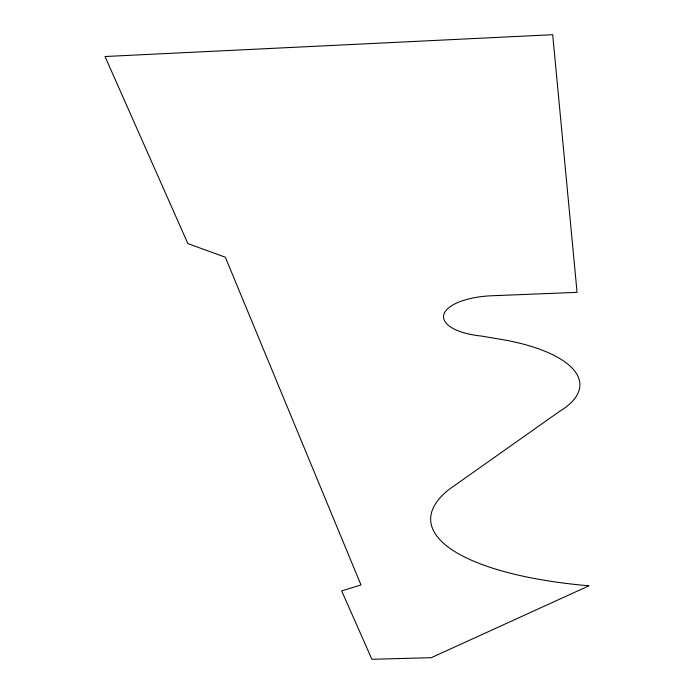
<?xml version="1.0" encoding="UTF-8"?>
<svg xmlns="http://www.w3.org/2000/svg" width="694" height="694" viewBox="0 0 694 694"><rect width="100%" height="100%" fill="white"/><g stroke="black" fill="none" stroke-linecap="round" stroke-linejoin="round"><path stroke-width="1.04" d="M559.572 411.369L448.645 489.747A243.698 76.427 -2 0 0 588.98 585.797L431.286 657.678L371.923 659.3L341.648 590.906L361.001 584.955L225.316 257.196L187.866 243.611L105.02 56.518L552.702 34.7L577.061 292.365L489.99 295.835A52.362 20.516 -0.8 0 0 443.718 315.067A52.362 20.516 -0.8 0 0 481.367 336.052L506.273 340.277A139.13 50.853 -0.3 0 1 559.572 411.369"/></g></svg>
